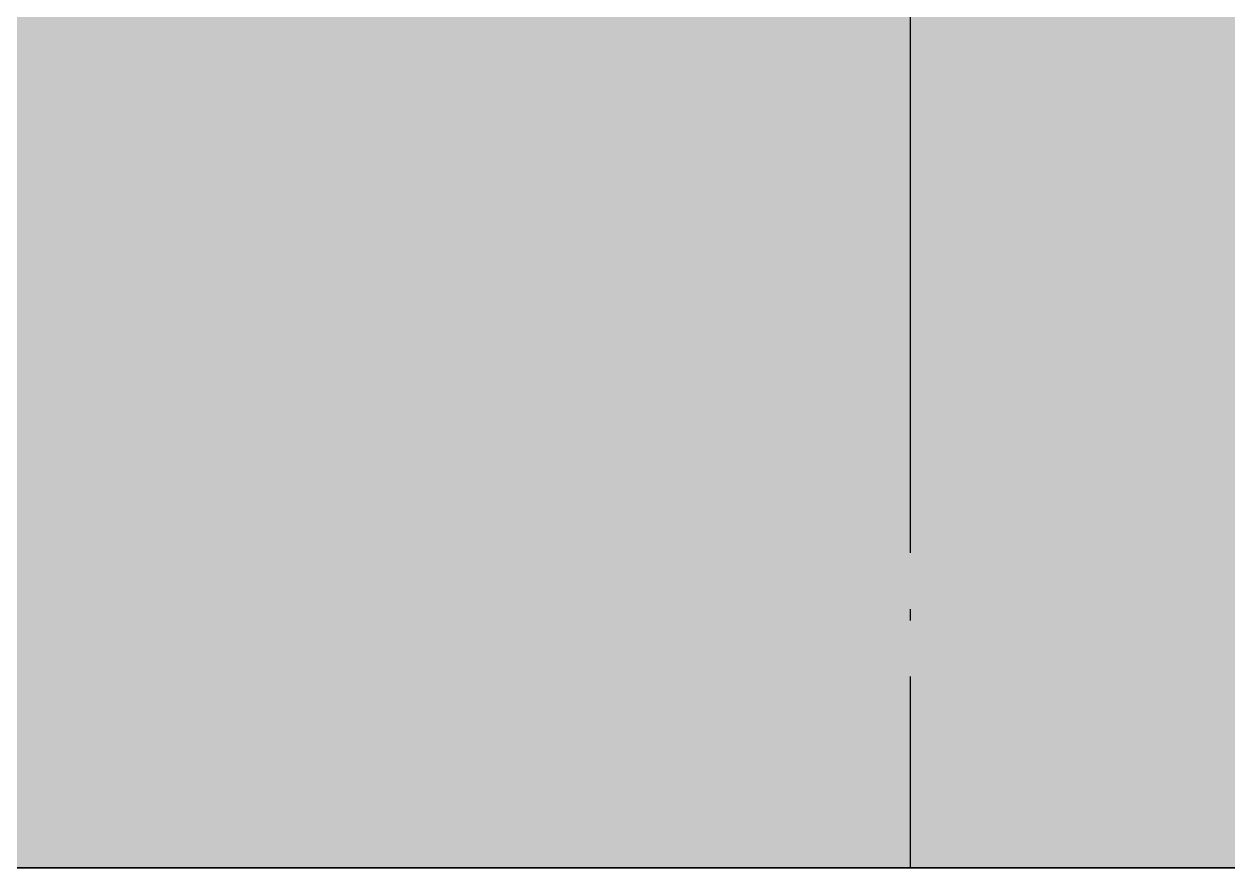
# Model space of a CAD drawing. Header units: millimetres. Extents: x 0 to 672800, y 0 to 118800.
# Drawn here: x 432750 to 437030, y 20444 to 23444 of the extents above; entities that cross this region are included whole.
import ezdxf

# ---------------------------------------------------------------- set-up
doc = ezdxf.new("R2010")
doc.units = ezdxf.units.MM
doc.header["$LTSCALE"] = 200
doc.linetypes.add('CEN-GAUN', pattern=[32.2, 30, -1, 0.2, -1])
doc.layers.get('DEFPOINTS').update_dxf_attribs({"color": 137})
doc.layers.add('CEN', color=1, linetype='CEN-GAUN')
doc.layers.add('SOL-253', color=253, linetype='Continuous')

msp = doc.modelspace()

# ---------------------------------------------------------------- hatches: boundary and pattern name
at = {"layer": 'SOL-253'}
h = msp.add_hatch(color=256, dxfattribs=at)
h.dxf.hatch_style = 1
h.paths.add_polyline_path([(427150, 25983.6), (430600, 25983.6), (430600, 25733.6), (431750, 25733.6), (431750, 25983.6), (435650, 25983.6), (435650, 25593.6), (435550, 25593.6), (435550, 25533.6), (436300, 25533.6), (436300, 25593.6), (436200, 25593.6), (436200, 25843.6), (436200, 26193.7), (439835, 25899), (439835, 25643.6), (439285, 25643.6), (439285, 25143.6), (439185, 25143.6), (439185, 25043.6), (440685, 25043.6), (440685, 25143.6), (440585, 25143.6), (440585, 25643.6), (440035, 25643.6), (440035, 26143.6), (446900, 26143.6), (446900, 20443.6), (381900, 20443.6), (381900, 26243.6), (389465, 26243.6), (389465, 26093.6), (389415, 26093.6), (389415, 25843.6), (389715, 25843.6), (389715, 26093.6), (389665, 26093.6), (389665, 26343.6), (392600, 26343.6), (392600, 25943.6), (392600, 25593.6), (392500, 25593.6), (392500, 25533.6), (393250, 25533.6), (393250, 25593.6), (393150, 25593.6), (393150, 25983.6), (426000, 25983.6), (426000, 25733.6), (427150, 25733.6)])

# ---------------------------------------------------------------- linework, layer by layer
at = {"layer": 'CEN'}
msp.add_line((435900, 40443.6), (435900, 20443.6), dxfattribs=at)
at = {"layer": 'DEFPOINTS'}
msp.add_lwpolyline([(381900, 40443.6), (381900, 20443.6), (446900, 20443.6), (446900, 40443.6)], close=True, dxfattribs=at)
msp.add_lwpolyline([(446900, 20443.6), (381900, 20443.6)], dxfattribs=at)
at = {"layer": 'SOL-253'}
msp.add_lwpolyline([(446900, 20443.6), (381900, 20443.6)], dxfattribs=at)

doc.saveas('drawing.dxf')
